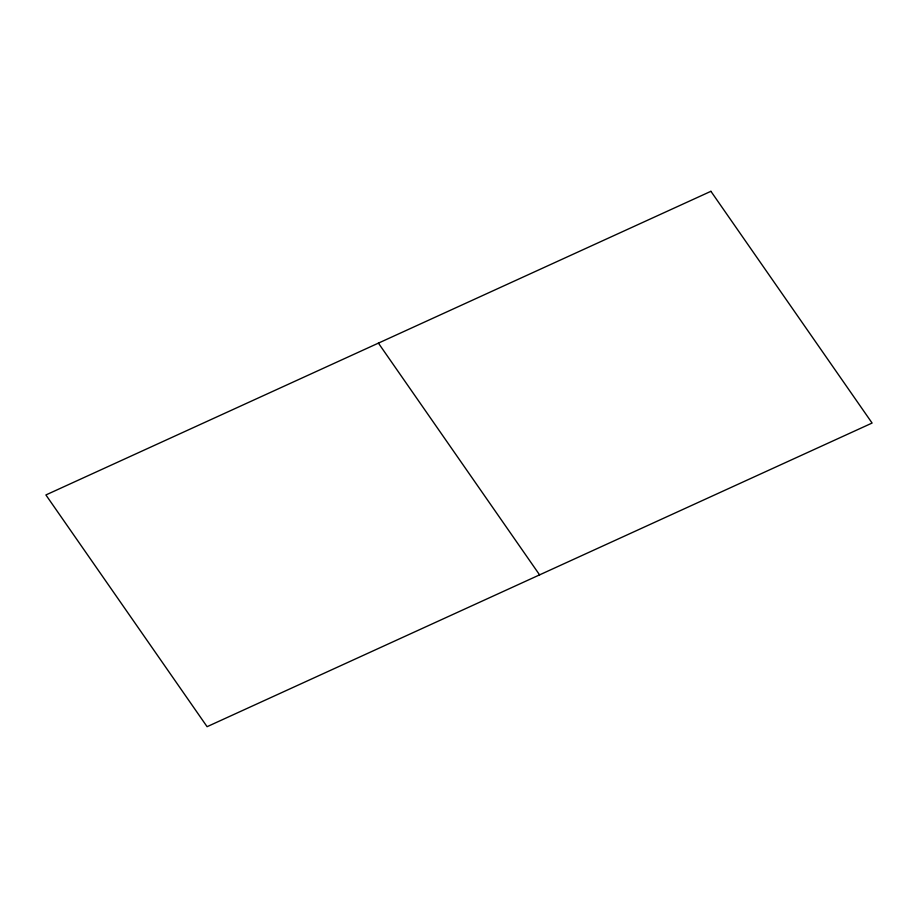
<?xml version="1.0" encoding="UTF-8"?>
<svg xmlns="http://www.w3.org/2000/svg" width="918" height="918" viewBox="0 0 918 918"><rect width="100%" height="100%" fill="white"/><g stroke="black" fill="none" stroke-linecap="round" stroke-linejoin="round"><path stroke-width="1.38" d="M378.411 343.125L539.589 574.875M710.911 191.311L45.9 494.951L207.089 726.689L872.1 423.049L710.911 191.311"/></g></svg>
